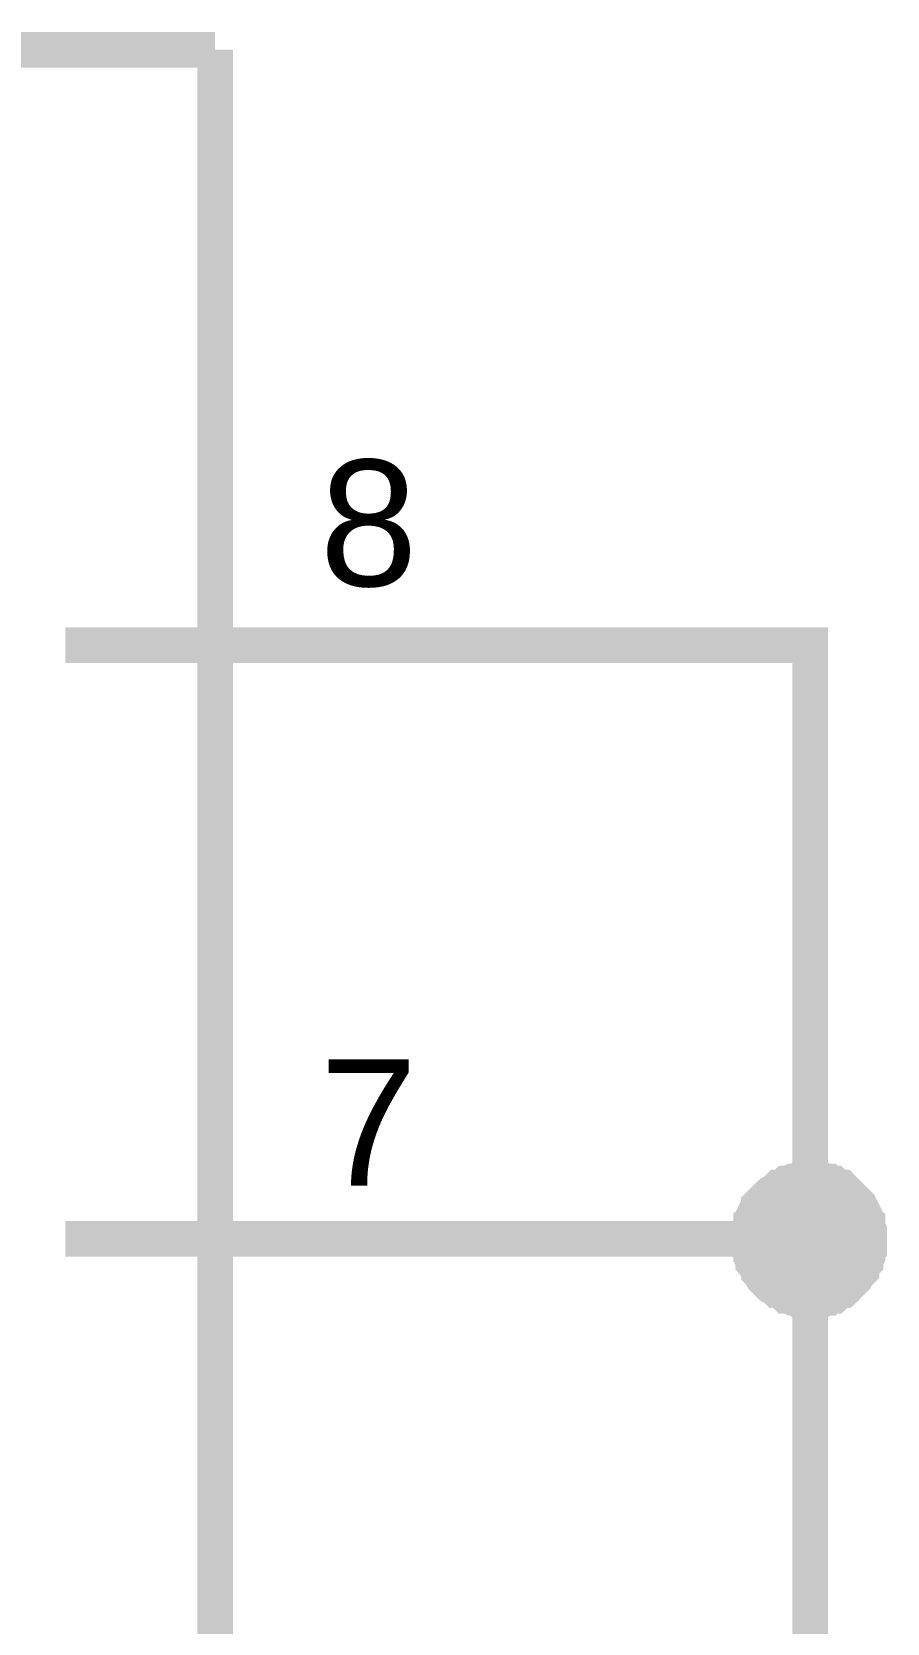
# Model space of a CAD drawing. Header units: millimetres. Extents: x -2024 to 917, y -725 to 13.
# Drawn here: x -1478.16 to -1470.98, y -432.39 to -419.03 of the extents above; entities that cross this region are included whole.
import ezdxf

# ---------------------------------------------------------------- set-up
doc = ezdxf.new("R2010")
doc.units = ezdxf.units.MM
doc.styles.get("Standard").update_dxf_attribs({"font": 'arial.ttf'})

msp = doc.modelspace()

# ---------------------------------------------------------------- linework, layer by layer
at = {"color": 7}
for points, const_width in [([(-1476.621, -419.178), (-1484.118, -419.178)], 0.3), ([(-1476.621, -441.665), (-1476.621, -419.178)], 0.3), ([(-1476.621, -424.178), (-1477.878, -424.178)], 0.3), ([(-1476.621, -424.178), (-1474.121, -424.178)], 0.3), ([(-1474.121, -424.178), (-1471.622, -424.178), (-1471.622, -429.163), (-1471.622, -434.163), (-1471.622, -439.164), (-1474.121, -439.164)], 0.3), ([(-1472.135, -429.163), (-1472.135, -429.146), (-1472.135, -429.113), (-1472.135, -429.096), (-1472.119, -429.063), (-1472.119, -429.047), (-1472.119, -429.014), (-1472.102, -428.997), (-1472.102, -428.98), (-1472.086, -428.947), (-1472.069, -428.931), (-1472.053, -428.914), (-1472.053, -428.881), (-1472.036, -428.865), (-1472.019, -428.848), (-1472.003, -428.831), (-1471.986, -428.815), (-1471.97, -428.798), (-1471.953, -428.782), (-1471.92, -428.765), (-1471.904, -428.749), (-1471.887, -428.732), (-1471.87, -428.732), (-1471.837, -428.716), (-1471.821, -428.699), (-1471.804, -428.699), (-1471.771, -428.682), (-1471.755, -428.682), (-1471.721, -428.682), (-1471.705, -428.666), (-1471.672, -428.666), (-1471.655, -428.666), (-1471.622, -428.666)], 0.3), ([(-1472.135, -429.163), (-1472.135, -429.146), (-1472.135, -429.113), (-1472.135, -429.096), (-1472.119, -429.063), (-1472.119, -429.047), (-1472.119, -429.014), (-1472.102, -428.997), (-1472.102, -428.98), (-1472.086, -428.947), (-1472.069, -428.931), (-1472.053, -428.914), (-1472.053, -428.881), (-1472.036, -428.865), (-1472.019, -428.848), (-1472.003, -428.831), (-1471.986, -428.815), (-1471.97, -428.798), (-1471.953, -428.782), (-1471.92, -428.765), (-1471.904, -428.749), (-1471.887, -428.732), (-1471.87, -428.732), (-1471.837, -428.716), (-1471.821, -428.699), (-1471.804, -428.699), (-1471.771, -428.682), (-1471.755, -428.682), (-1471.721, -428.682), (-1471.705, -428.666), (-1471.672, -428.666), (-1471.655, -428.666), (-1471.622, -428.666)], 0.3), ([(-1472.135, -429.163), (-1472.135, -429.146), (-1472.135, -429.113), (-1472.135, -429.096), (-1472.119, -429.063), (-1472.119, -429.047), (-1472.119, -429.014), (-1472.102, -428.997), (-1472.102, -428.98), (-1472.086, -428.947), (-1472.069, -428.931), (-1472.053, -428.914), (-1472.053, -428.881), (-1472.036, -428.865), (-1472.019, -428.848), (-1472.003, -428.831), (-1471.986, -428.815), (-1471.97, -428.798), (-1471.953, -428.782), (-1471.92, -428.765), (-1471.904, -428.749), (-1471.887, -428.732), (-1471.87, -428.732), (-1471.837, -428.716), (-1471.821, -428.699), (-1471.804, -428.699), (-1471.771, -428.682), (-1471.755, -428.682), (-1471.721, -428.682), (-1471.705, -428.666), (-1471.672, -428.666), (-1471.655, -428.666), (-1471.622, -428.666)], 0.3), ([(-1472.135, -429.163), (-1472.135, -429.146), (-1472.135, -429.113), (-1472.135, -429.096), (-1472.119, -429.063), (-1472.119, -429.047), (-1472.119, -429.014), (-1472.102, -428.997), (-1472.102, -428.98), (-1472.086, -428.947), (-1472.069, -428.931), (-1472.053, -428.914), (-1472.053, -428.881), (-1472.036, -428.865), (-1472.019, -428.848), (-1472.003, -428.831), (-1471.986, -428.815), (-1471.97, -428.798), (-1471.953, -428.782), (-1471.92, -428.765), (-1471.904, -428.749), (-1471.887, -428.732), (-1471.87, -428.732), (-1471.837, -428.716), (-1471.821, -428.699), (-1471.804, -428.699), (-1471.771, -428.682), (-1471.755, -428.682), (-1471.721, -428.682), (-1471.705, -428.666), (-1471.672, -428.666), (-1471.655, -428.666), (-1471.622, -428.666)], 0.3), ([(-1471.622, -428.666), (-1471.622, -428.666)], 0.3), ([(-1471.622, -428.666), (-1471.589, -428.666), (-1471.573, -428.666), (-1471.539, -428.666), (-1471.523, -428.682), (-1471.49, -428.682), (-1471.473, -428.682), (-1471.457, -428.699), (-1471.424, -428.699), (-1471.407, -428.716), (-1471.39, -428.732), (-1471.357, -428.732), (-1471.341, -428.749), (-1471.324, -428.765), (-1471.308, -428.782), (-1471.291, -428.798), (-1471.275, -428.815), (-1471.258, -428.831), (-1471.242, -428.848), (-1471.225, -428.865), (-1471.208, -428.881), (-1471.192, -428.914), (-1471.192, -428.931), (-1471.175, -428.947), (-1471.159, -428.98), (-1471.159, -428.997), (-1471.142, -429.014), (-1471.142, -429.047), (-1471.142, -429.063), (-1471.126, -429.096), (-1471.126, -429.113), (-1471.126, -429.146), (-1471.126, -429.163)], 0.3), ([(-1471.622, -428.666), (-1471.622, -428.666)], 0.3), ([(-1471.622, -428.666), (-1471.589, -428.666), (-1471.573, -428.666), (-1471.539, -428.666), (-1471.523, -428.682), (-1471.49, -428.682), (-1471.473, -428.682), (-1471.457, -428.699), (-1471.424, -428.699), (-1471.407, -428.716), (-1471.39, -428.732), (-1471.357, -428.732), (-1471.341, -428.749), (-1471.324, -428.765), (-1471.308, -428.782), (-1471.291, -428.798), (-1471.275, -428.815), (-1471.258, -428.831), (-1471.242, -428.848), (-1471.225, -428.865), (-1471.208, -428.881), (-1471.192, -428.914), (-1471.192, -428.931), (-1471.175, -428.947), (-1471.159, -428.98), (-1471.159, -428.997), (-1471.142, -429.014), (-1471.142, -429.047), (-1471.142, -429.063), (-1471.126, -429.096), (-1471.126, -429.113), (-1471.126, -429.146), (-1471.126, -429.163)], 0.3), ([(-1471.622, -428.666), (-1471.622, -428.666)], 0.3), ([(-1471.622, -428.666), (-1471.589, -428.666), (-1471.573, -428.666), (-1471.539, -428.666), (-1471.523, -428.682), (-1471.49, -428.682), (-1471.473, -428.682), (-1471.457, -428.699), (-1471.424, -428.699), (-1471.407, -428.716), (-1471.39, -428.732), (-1471.357, -428.732), (-1471.341, -428.749), (-1471.324, -428.765), (-1471.308, -428.782), (-1471.291, -428.798), (-1471.275, -428.815), (-1471.258, -428.831), (-1471.242, -428.848), (-1471.225, -428.865), (-1471.208, -428.881), (-1471.192, -428.914), (-1471.192, -428.931), (-1471.175, -428.947), (-1471.159, -428.98), (-1471.159, -428.997), (-1471.142, -429.014), (-1471.142, -429.047), (-1471.142, -429.063), (-1471.126, -429.096), (-1471.126, -429.113), (-1471.126, -429.146), (-1471.126, -429.163)], 0.3), ([(-1471.622, -428.666), (-1471.622, -428.666)], 0.3), ([(-1471.622, -428.666), (-1471.589, -428.666), (-1471.573, -428.666), (-1471.539, -428.666), (-1471.523, -428.682), (-1471.49, -428.682), (-1471.473, -428.682), (-1471.457, -428.699), (-1471.424, -428.699), (-1471.407, -428.716), (-1471.39, -428.732), (-1471.357, -428.732), (-1471.341, -428.749), (-1471.324, -428.765), (-1471.308, -428.782), (-1471.291, -428.798), (-1471.275, -428.815), (-1471.258, -428.831), (-1471.242, -428.848), (-1471.225, -428.865), (-1471.208, -428.881), (-1471.192, -428.914), (-1471.192, -428.931), (-1471.175, -428.947), (-1471.159, -428.98), (-1471.159, -428.997), (-1471.142, -429.014), (-1471.142, -429.047), (-1471.142, -429.063), (-1471.126, -429.096), (-1471.126, -429.113), (-1471.126, -429.146), (-1471.126, -429.163)], 0.3), ([(-1472.135, -429.163), (-1472.135, -429.146), (-1472.135, -429.113), (-1472.135, -429.096), (-1472.119, -429.063), (-1472.119, -429.047), (-1472.119, -429.014), (-1472.102, -428.997), (-1472.102, -428.98), (-1472.086, -428.947), (-1472.069, -428.931), (-1472.053, -428.914), (-1472.053, -428.881), (-1472.036, -428.865), (-1472.019, -428.848), (-1472.003, -428.831), (-1471.986, -428.815), (-1471.97, -428.798), (-1471.953, -428.782), (-1471.92, -428.765), (-1471.904, -428.749), (-1471.887, -428.732), (-1471.87, -428.732), (-1471.837, -428.716), (-1471.821, -428.699), (-1471.804, -428.699), (-1471.771, -428.682), (-1471.755, -428.682), (-1471.721, -428.682), (-1471.705, -428.666), (-1471.672, -428.666), (-1471.655, -428.666), (-1471.622, -428.666)], 0.0991), ([(-1472.135, -429.163), (-1472.135, -429.146), (-1472.135, -429.113), (-1472.135, -429.096), (-1472.119, -429.063), (-1472.119, -429.047), (-1472.119, -429.014), (-1472.102, -428.997), (-1472.102, -428.98), (-1472.086, -428.947), (-1472.069, -428.931), (-1472.053, -428.914), (-1472.053, -428.881), (-1472.036, -428.865), (-1472.019, -428.848), (-1472.003, -428.831), (-1471.986, -428.815), (-1471.97, -428.798), (-1471.953, -428.782), (-1471.92, -428.765), (-1471.904, -428.749), (-1471.887, -428.732), (-1471.87, -428.732), (-1471.837, -428.716), (-1471.821, -428.699), (-1471.804, -428.699), (-1471.771, -428.682), (-1471.755, -428.682), (-1471.721, -428.682), (-1471.705, -428.666), (-1471.672, -428.666), (-1471.655, -428.666), (-1471.622, -428.666)], 0.0991), ([(-1472.135, -429.163), (-1472.135, -429.146), (-1472.135, -429.113), (-1472.135, -429.096), (-1472.119, -429.063), (-1472.119, -429.047), (-1472.119, -429.014), (-1472.102, -428.997), (-1472.102, -428.98), (-1472.086, -428.947), (-1472.069, -428.931), (-1472.053, -428.914), (-1472.053, -428.881), (-1472.036, -428.865), (-1472.019, -428.848), (-1472.003, -428.831), (-1471.986, -428.815), (-1471.97, -428.798), (-1471.953, -428.782), (-1471.92, -428.765), (-1471.904, -428.749), (-1471.887, -428.732), (-1471.87, -428.732), (-1471.837, -428.716), (-1471.821, -428.699), (-1471.804, -428.699), (-1471.771, -428.682), (-1471.755, -428.682), (-1471.721, -428.682), (-1471.705, -428.666), (-1471.672, -428.666), (-1471.655, -428.666), (-1471.622, -428.666)], 0.0991), ([(-1472.135, -429.163), (-1472.135, -429.146), (-1472.135, -429.113), (-1472.135, -429.096), (-1472.119, -429.063), (-1472.119, -429.047), (-1472.119, -429.014), (-1472.102, -428.997), (-1472.102, -428.98), (-1472.086, -428.947), (-1472.069, -428.931), (-1472.053, -428.914), (-1472.053, -428.881), (-1472.036, -428.865), (-1472.019, -428.848), (-1472.003, -428.831), (-1471.986, -428.815), (-1471.97, -428.798), (-1471.953, -428.782), (-1471.92, -428.765), (-1471.904, -428.749), (-1471.887, -428.732), (-1471.87, -428.732), (-1471.837, -428.716), (-1471.821, -428.699), (-1471.804, -428.699), (-1471.771, -428.682), (-1471.755, -428.682), (-1471.721, -428.682), (-1471.705, -428.666), (-1471.672, -428.666), (-1471.655, -428.666), (-1471.622, -428.666)], 0.0991), ([(-1471.622, -428.666), (-1471.622, -428.666)], 0.0991), ([(-1471.622, -428.666), (-1471.589, -428.666), (-1471.573, -428.666), (-1471.539, -428.666), (-1471.523, -428.682), (-1471.49, -428.682), (-1471.473, -428.682), (-1471.457, -428.699), (-1471.424, -428.699), (-1471.407, -428.716), (-1471.39, -428.732), (-1471.357, -428.732), (-1471.341, -428.749), (-1471.324, -428.765), (-1471.308, -428.782), (-1471.291, -428.798), (-1471.275, -428.815), (-1471.258, -428.831), (-1471.242, -428.848), (-1471.225, -428.865), (-1471.208, -428.881), (-1471.192, -428.914), (-1471.192, -428.931), (-1471.175, -428.947), (-1471.159, -428.98), (-1471.159, -428.997), (-1471.142, -429.014), (-1471.142, -429.047), (-1471.142, -429.063), (-1471.126, -429.096), (-1471.126, -429.113), (-1471.126, -429.146), (-1471.126, -429.163)], 0.0991), ([(-1471.622, -428.666), (-1471.622, -428.666)], 0.0991), ([(-1471.622, -428.666), (-1471.589, -428.666), (-1471.573, -428.666), (-1471.539, -428.666), (-1471.523, -428.682), (-1471.49, -428.682), (-1471.473, -428.682), (-1471.457, -428.699), (-1471.424, -428.699), (-1471.407, -428.716), (-1471.39, -428.732), (-1471.357, -428.732), (-1471.341, -428.749), (-1471.324, -428.765), (-1471.308, -428.782), (-1471.291, -428.798), (-1471.275, -428.815), (-1471.258, -428.831), (-1471.242, -428.848), (-1471.225, -428.865), (-1471.208, -428.881), (-1471.192, -428.914), (-1471.192, -428.931), (-1471.175, -428.947), (-1471.159, -428.98), (-1471.159, -428.997), (-1471.142, -429.014), (-1471.142, -429.047), (-1471.142, -429.063), (-1471.126, -429.096), (-1471.126, -429.113), (-1471.126, -429.146), (-1471.126, -429.163)], 0.0991), ([(-1471.622, -428.666), (-1471.622, -428.666)], 0.0991), ([(-1471.622, -428.666), (-1471.589, -428.666), (-1471.573, -428.666), (-1471.539, -428.666), (-1471.523, -428.682), (-1471.49, -428.682), (-1471.473, -428.682), (-1471.457, -428.699), (-1471.424, -428.699), (-1471.407, -428.716), (-1471.39, -428.732), (-1471.357, -428.732), (-1471.341, -428.749), (-1471.324, -428.765), (-1471.308, -428.782), (-1471.291, -428.798), (-1471.275, -428.815), (-1471.258, -428.831), (-1471.242, -428.848), (-1471.225, -428.865), (-1471.208, -428.881), (-1471.192, -428.914), (-1471.192, -428.931), (-1471.175, -428.947), (-1471.159, -428.98), (-1471.159, -428.997), (-1471.142, -429.014), (-1471.142, -429.047), (-1471.142, -429.063), (-1471.126, -429.096), (-1471.126, -429.113), (-1471.126, -429.146), (-1471.126, -429.163)], 0.0991), ([(-1471.622, -428.666), (-1471.622, -428.666)], 0.0991), ([(-1471.622, -428.666), (-1471.589, -428.666), (-1471.573, -428.666), (-1471.539, -428.666), (-1471.523, -428.682), (-1471.49, -428.682), (-1471.473, -428.682), (-1471.457, -428.699), (-1471.424, -428.699), (-1471.407, -428.716), (-1471.39, -428.732), (-1471.357, -428.732), (-1471.341, -428.749), (-1471.324, -428.765), (-1471.308, -428.782), (-1471.291, -428.798), (-1471.275, -428.815), (-1471.258, -428.831), (-1471.242, -428.848), (-1471.225, -428.865), (-1471.208, -428.881), (-1471.192, -428.914), (-1471.192, -428.931), (-1471.175, -428.947), (-1471.159, -428.98), (-1471.159, -428.997), (-1471.142, -429.014), (-1471.142, -429.047), (-1471.142, -429.063), (-1471.126, -429.096), (-1471.126, -429.113), (-1471.126, -429.146), (-1471.126, -429.163)], 0.0991), ([(-1476.621, -429.163), (-1477.878, -429.163)], 0.3), ([(-1476.621, -429.163), (-1474.121, -429.163)], 0.3), ([(-1474.121, -429.163), (-1471.622, -429.163)], 0.3), ([(-1471.622, -429.676), (-1471.655, -429.676), (-1471.672, -429.676), (-1471.705, -429.676), (-1471.721, -429.659), (-1471.755, -429.659), (-1471.771, -429.659), (-1471.804, -429.643), (-1471.821, -429.643), (-1471.837, -429.626), (-1471.87, -429.61), (-1471.887, -429.593), (-1471.904, -429.593), (-1471.92, -429.577), (-1471.953, -429.56), (-1471.97, -429.543), (-1471.986, -429.527), (-1472.003, -429.51), (-1472.019, -429.494), (-1472.036, -429.461), (-1472.053, -429.444), (-1472.053, -429.428), (-1472.069, -429.411), (-1472.086, -429.378), (-1472.102, -429.361), (-1472.102, -429.345), (-1472.119, -429.312), (-1472.119, -429.295), (-1472.119, -429.262), (-1472.135, -429.245), (-1472.135, -429.212), (-1472.135, -429.196), (-1472.135, -429.163)], 0.3), ([(-1472.135, -429.163), (-1472.135, -429.163)], 0.3), ([(-1471.622, -429.676), (-1471.655, -429.676), (-1471.672, -429.676), (-1471.705, -429.676), (-1471.721, -429.659), (-1471.755, -429.659), (-1471.771, -429.659), (-1471.804, -429.643), (-1471.821, -429.643), (-1471.837, -429.626), (-1471.87, -429.61), (-1471.887, -429.593), (-1471.904, -429.593), (-1471.92, -429.577), (-1471.953, -429.56), (-1471.97, -429.543), (-1471.986, -429.527), (-1472.003, -429.51), (-1472.019, -429.494), (-1472.036, -429.461), (-1472.053, -429.444), (-1472.053, -429.428), (-1472.069, -429.411), (-1472.086, -429.378), (-1472.102, -429.361), (-1472.102, -429.345), (-1472.119, -429.312), (-1472.119, -429.295), (-1472.119, -429.262), (-1472.135, -429.245), (-1472.135, -429.212), (-1472.135, -429.196), (-1472.135, -429.163)], 0.3), ([(-1472.135, -429.163), (-1472.135, -429.163)], 0.3), ([(-1471.622, -429.676), (-1471.655, -429.676), (-1471.672, -429.676), (-1471.705, -429.676), (-1471.721, -429.659), (-1471.755, -429.659), (-1471.771, -429.659), (-1471.804, -429.643), (-1471.821, -429.643), (-1471.837, -429.626), (-1471.87, -429.61), (-1471.887, -429.593), (-1471.904, -429.593), (-1471.92, -429.577), (-1471.953, -429.56), (-1471.97, -429.543), (-1471.986, -429.527), (-1472.003, -429.51), (-1472.019, -429.494), (-1472.036, -429.461), (-1472.053, -429.444), (-1472.053, -429.428), (-1472.069, -429.411), (-1472.086, -429.378), (-1472.102, -429.361), (-1472.102, -429.345), (-1472.119, -429.312), (-1472.119, -429.295), (-1472.119, -429.262), (-1472.135, -429.245), (-1472.135, -429.212), (-1472.135, -429.196), (-1472.135, -429.163)], 0.3), ([(-1472.135, -429.163), (-1472.135, -429.163)], 0.3), ([(-1471.622, -429.676), (-1471.655, -429.676), (-1471.672, -429.676), (-1471.705, -429.676), (-1471.721, -429.659), (-1471.755, -429.659), (-1471.771, -429.659), (-1471.804, -429.643), (-1471.821, -429.643), (-1471.837, -429.626), (-1471.87, -429.61), (-1471.887, -429.593), (-1471.904, -429.593), (-1471.92, -429.577), (-1471.953, -429.56), (-1471.97, -429.543), (-1471.986, -429.527), (-1472.003, -429.51), (-1472.019, -429.494), (-1472.036, -429.461), (-1472.053, -429.444), (-1472.053, -429.428), (-1472.069, -429.411), (-1472.086, -429.378), (-1472.102, -429.361), (-1472.102, -429.345), (-1472.119, -429.312), (-1472.119, -429.295), (-1472.119, -429.262), (-1472.135, -429.245), (-1472.135, -429.212), (-1472.135, -429.196), (-1472.135, -429.163)], 0.3), ([(-1472.135, -429.163), (-1472.135, -429.163)], 0.3), ([(-1471.126, -429.163), (-1471.126, -429.196), (-1471.126, -429.212), (-1471.126, -429.245), (-1471.142, -429.262), (-1471.142, -429.295), (-1471.142, -429.312), (-1471.159, -429.345), (-1471.159, -429.361), (-1471.175, -429.378), (-1471.192, -429.411), (-1471.192, -429.428), (-1471.208, -429.444), (-1471.225, -429.461), (-1471.242, -429.494), (-1471.258, -429.51), (-1471.275, -429.527), (-1471.291, -429.543), (-1471.308, -429.56), (-1471.324, -429.577), (-1471.341, -429.593), (-1471.357, -429.593), (-1471.39, -429.61), (-1471.407, -429.626), (-1471.424, -429.643), (-1471.457, -429.643), (-1471.473, -429.659), (-1471.49, -429.659), (-1471.523, -429.659), (-1471.539, -429.676), (-1471.573, -429.676), (-1471.589, -429.676), (-1471.622, -429.676)], 0.3), ([(-1471.126, -429.163), (-1471.126, -429.196), (-1471.126, -429.212), (-1471.126, -429.245), (-1471.142, -429.262), (-1471.142, -429.295), (-1471.142, -429.312), (-1471.159, -429.345), (-1471.159, -429.361), (-1471.175, -429.378), (-1471.192, -429.411), (-1471.192, -429.428), (-1471.208, -429.444), (-1471.225, -429.461), (-1471.242, -429.494), (-1471.258, -429.51), (-1471.275, -429.527), (-1471.291, -429.543), (-1471.308, -429.56), (-1471.324, -429.577), (-1471.341, -429.593), (-1471.357, -429.593), (-1471.39, -429.61), (-1471.407, -429.626), (-1471.424, -429.643), (-1471.457, -429.643), (-1471.473, -429.659), (-1471.49, -429.659), (-1471.523, -429.659), (-1471.539, -429.676), (-1471.573, -429.676), (-1471.589, -429.676), (-1471.622, -429.676)], 0.3), ([(-1471.126, -429.163), (-1471.126, -429.196), (-1471.126, -429.212), (-1471.126, -429.245), (-1471.142, -429.262), (-1471.142, -429.295), (-1471.142, -429.312), (-1471.159, -429.345), (-1471.159, -429.361), (-1471.175, -429.378), (-1471.192, -429.411), (-1471.192, -429.428), (-1471.208, -429.444), (-1471.225, -429.461), (-1471.242, -429.494), (-1471.258, -429.51), (-1471.275, -429.527), (-1471.291, -429.543), (-1471.308, -429.56), (-1471.324, -429.577), (-1471.341, -429.593), (-1471.357, -429.593), (-1471.39, -429.61), (-1471.407, -429.626), (-1471.424, -429.643), (-1471.457, -429.643), (-1471.473, -429.659), (-1471.49, -429.659), (-1471.523, -429.659), (-1471.539, -429.676), (-1471.573, -429.676), (-1471.589, -429.676), (-1471.622, -429.676)], 0.3), ([(-1471.126, -429.163), (-1471.126, -429.196), (-1471.126, -429.212), (-1471.126, -429.245), (-1471.142, -429.262), (-1471.142, -429.295), (-1471.142, -429.312), (-1471.159, -429.345), (-1471.159, -429.361), (-1471.175, -429.378), (-1471.192, -429.411), (-1471.192, -429.428), (-1471.208, -429.444), (-1471.225, -429.461), (-1471.242, -429.494), (-1471.258, -429.51), (-1471.275, -429.527), (-1471.291, -429.543), (-1471.308, -429.56), (-1471.324, -429.577), (-1471.341, -429.593), (-1471.357, -429.593), (-1471.39, -429.61), (-1471.407, -429.626), (-1471.424, -429.643), (-1471.457, -429.643), (-1471.473, -429.659), (-1471.49, -429.659), (-1471.523, -429.659), (-1471.539, -429.676), (-1471.573, -429.676), (-1471.589, -429.676), (-1471.622, -429.676)], 0.3), ([(-1471.126, -429.163), (-1471.126, -429.163), (-1471.126, -429.163), (-1471.126, -429.163), (-1471.126, -429.163), (-1471.126, -429.163), (-1471.126, -429.163), (-1471.126, -429.163), (-1471.126, -429.163), (-1471.126, -429.163), (-1471.126, -429.163), (-1471.126, -429.163), (-1471.126, -429.163), (-1471.126, -429.163), (-1471.126, -429.163), (-1471.126, -429.163), (-1471.126, -429.163), (-1471.126, -429.163), (-1471.126, -429.163), (-1471.126, -429.163), (-1471.126, -429.163), (-1471.126, -429.163), (-1471.126, -429.163), (-1471.126, -429.163), (-1471.126, -429.163), (-1471.126, -429.163), (-1471.126, -429.163), (-1471.126, -429.163), (-1471.126, -429.163), (-1471.126, -429.163), (-1471.126, -429.163), (-1471.126, -429.163), (-1471.126, -429.163)], 0.3), ([(-1471.126, -429.163), (-1471.126, -429.163)], 0.3), ([(-1471.126, -429.163), (-1471.126, -429.163), (-1471.126, -429.163), (-1471.126, -429.163), (-1471.126, -429.163), (-1471.126, -429.163), (-1471.126, -429.163), (-1471.126, -429.163), (-1471.126, -429.163), (-1471.126, -429.163), (-1471.126, -429.163), (-1471.126, -429.163), (-1471.126, -429.163), (-1471.126, -429.163), (-1471.126, -429.163), (-1471.126, -429.163), (-1471.126, -429.163), (-1471.126, -429.163), (-1471.126, -429.163), (-1471.126, -429.163), (-1471.126, -429.163), (-1471.126, -429.163), (-1471.126, -429.163), (-1471.126, -429.163), (-1471.126, -429.163), (-1471.126, -429.163), (-1471.126, -429.163), (-1471.126, -429.163), (-1471.126, -429.163), (-1471.126, -429.163), (-1471.126, -429.163), (-1471.126, -429.163), (-1471.126, -429.163)], 0.3), ([(-1471.126, -429.163), (-1471.126, -429.163)], 0.3), ([(-1471.126, -429.163), (-1471.126, -429.163), (-1471.126, -429.163), (-1471.126, -429.163), (-1471.126, -429.163), (-1471.126, -429.163), (-1471.126, -429.163), (-1471.126, -429.163), (-1471.126, -429.163), (-1471.126, -429.163), (-1471.126, -429.163), (-1471.126, -429.163), (-1471.126, -429.163), (-1471.126, -429.163), (-1471.126, -429.163), (-1471.126, -429.163), (-1471.126, -429.163), (-1471.126, -429.163), (-1471.126, -429.163), (-1471.126, -429.163), (-1471.126, -429.163), (-1471.126, -429.163), (-1471.126, -429.163), (-1471.126, -429.163), (-1471.126, -429.163), (-1471.126, -429.163), (-1471.126, -429.163), (-1471.126, -429.163), (-1471.126, -429.163), (-1471.126, -429.163), (-1471.126, -429.163), (-1471.126, -429.163), (-1471.126, -429.163)], 0.3), ([(-1471.126, -429.163), (-1471.126, -429.163)], 0.3), ([(-1471.126, -429.163), (-1471.126, -429.163), (-1471.126, -429.163), (-1471.126, -429.163), (-1471.126, -429.163), (-1471.126, -429.163), (-1471.126, -429.163), (-1471.126, -429.163), (-1471.126, -429.163), (-1471.126, -429.163), (-1471.126, -429.163), (-1471.126, -429.163), (-1471.126, -429.163), (-1471.126, -429.163), (-1471.126, -429.163), (-1471.126, -429.163), (-1471.126, -429.163), (-1471.126, -429.163), (-1471.126, -429.163), (-1471.126, -429.163), (-1471.126, -429.163), (-1471.126, -429.163), (-1471.126, -429.163), (-1471.126, -429.163), (-1471.126, -429.163), (-1471.126, -429.163), (-1471.126, -429.163), (-1471.126, -429.163), (-1471.126, -429.163), (-1471.126, -429.163), (-1471.126, -429.163), (-1471.126, -429.163), (-1471.126, -429.163)], 0.3), ([(-1471.126, -429.163), (-1471.126, -429.163)], 0.3), ([(-1471.622, -429.676), (-1471.655, -429.676), (-1471.672, -429.676), (-1471.705, -429.676), (-1471.721, -429.659), (-1471.755, -429.659), (-1471.771, -429.659), (-1471.804, -429.643), (-1471.821, -429.643), (-1471.837, -429.626), (-1471.87, -429.61), (-1471.887, -429.593), (-1471.904, -429.593), (-1471.92, -429.577), (-1471.953, -429.56), (-1471.97, -429.543), (-1471.986, -429.527), (-1472.003, -429.51), (-1472.019, -429.494), (-1472.036, -429.461), (-1472.053, -429.444), (-1472.053, -429.428), (-1472.069, -429.411), (-1472.086, -429.378), (-1472.102, -429.361), (-1472.102, -429.345), (-1472.119, -429.312), (-1472.119, -429.295), (-1472.119, -429.262), (-1472.135, -429.245), (-1472.135, -429.212), (-1472.135, -429.196), (-1472.135, -429.163)], 0.0991), ([(-1472.135, -429.163), (-1472.135, -429.163)], 0.0991), ([(-1471.622, -429.676), (-1471.655, -429.676), (-1471.672, -429.676), (-1471.705, -429.676), (-1471.721, -429.659), (-1471.755, -429.659), (-1471.771, -429.659), (-1471.804, -429.643), (-1471.821, -429.643), (-1471.837, -429.626), (-1471.87, -429.61), (-1471.887, -429.593), (-1471.904, -429.593), (-1471.92, -429.577), (-1471.953, -429.56), (-1471.97, -429.543), (-1471.986, -429.527), (-1472.003, -429.51), (-1472.019, -429.494), (-1472.036, -429.461), (-1472.053, -429.444), (-1472.053, -429.428), (-1472.069, -429.411), (-1472.086, -429.378), (-1472.102, -429.361), (-1472.102, -429.345), (-1472.119, -429.312), (-1472.119, -429.295), (-1472.119, -429.262), (-1472.135, -429.245), (-1472.135, -429.212), (-1472.135, -429.196), (-1472.135, -429.163)], 0.0991), ([(-1472.135, -429.163), (-1472.135, -429.163)], 0.0991), ([(-1471.622, -429.676), (-1471.655, -429.676), (-1471.672, -429.676), (-1471.705, -429.676), (-1471.721, -429.659), (-1471.755, -429.659), (-1471.771, -429.659), (-1471.804, -429.643), (-1471.821, -429.643), (-1471.837, -429.626), (-1471.87, -429.61), (-1471.887, -429.593), (-1471.904, -429.593), (-1471.92, -429.577), (-1471.953, -429.56), (-1471.97, -429.543), (-1471.986, -429.527), (-1472.003, -429.51), (-1472.019, -429.494), (-1472.036, -429.461), (-1472.053, -429.444), (-1472.053, -429.428), (-1472.069, -429.411), (-1472.086, -429.378), (-1472.102, -429.361), (-1472.102, -429.345), (-1472.119, -429.312), (-1472.119, -429.295), (-1472.119, -429.262), (-1472.135, -429.245), (-1472.135, -429.212), (-1472.135, -429.196), (-1472.135, -429.163)], 0.0991), ([(-1472.135, -429.163), (-1472.135, -429.163)], 0.0991), ([(-1471.622, -429.676), (-1471.655, -429.676), (-1471.672, -429.676), (-1471.705, -429.676), (-1471.721, -429.659), (-1471.755, -429.659), (-1471.771, -429.659), (-1471.804, -429.643), (-1471.821, -429.643), (-1471.837, -429.626), (-1471.87, -429.61), (-1471.887, -429.593), (-1471.904, -429.593), (-1471.92, -429.577), (-1471.953, -429.56), (-1471.97, -429.543), (-1471.986, -429.527), (-1472.003, -429.51), (-1472.019, -429.494), (-1472.036, -429.461), (-1472.053, -429.444), (-1472.053, -429.428), (-1472.069, -429.411), (-1472.086, -429.378), (-1472.102, -429.361), (-1472.102, -429.345), (-1472.119, -429.312), (-1472.119, -429.295), (-1472.119, -429.262), (-1472.135, -429.245), (-1472.135, -429.212), (-1472.135, -429.196), (-1472.135, -429.163)], 0.0991), ([(-1472.135, -429.163), (-1472.135, -429.163)], 0.0991), ([(-1471.126, -429.163), (-1471.126, -429.196), (-1471.126, -429.212), (-1471.126, -429.245), (-1471.142, -429.262), (-1471.142, -429.295), (-1471.142, -429.312), (-1471.159, -429.345), (-1471.159, -429.361), (-1471.175, -429.378), (-1471.192, -429.411), (-1471.192, -429.428), (-1471.208, -429.444), (-1471.225, -429.461), (-1471.242, -429.494), (-1471.258, -429.51), (-1471.275, -429.527), (-1471.291, -429.543), (-1471.308, -429.56), (-1471.324, -429.577), (-1471.341, -429.593), (-1471.357, -429.593), (-1471.39, -429.61), (-1471.407, -429.626), (-1471.424, -429.643), (-1471.457, -429.643), (-1471.473, -429.659), (-1471.49, -429.659), (-1471.523, -429.659), (-1471.539, -429.676), (-1471.573, -429.676), (-1471.589, -429.676), (-1471.622, -429.676)], 0.0991), ([(-1471.126, -429.163), (-1471.126, -429.196), (-1471.126, -429.212), (-1471.126, -429.245), (-1471.142, -429.262), (-1471.142, -429.295), (-1471.142, -429.312), (-1471.159, -429.345), (-1471.159, -429.361), (-1471.175, -429.378), (-1471.192, -429.411), (-1471.192, -429.428), (-1471.208, -429.444), (-1471.225, -429.461), (-1471.242, -429.494), (-1471.258, -429.51), (-1471.275, -429.527), (-1471.291, -429.543), (-1471.308, -429.56), (-1471.324, -429.577), (-1471.341, -429.593), (-1471.357, -429.593), (-1471.39, -429.61), (-1471.407, -429.626), (-1471.424, -429.643), (-1471.457, -429.643), (-1471.473, -429.659), (-1471.49, -429.659), (-1471.523, -429.659), (-1471.539, -429.676), (-1471.573, -429.676), (-1471.589, -429.676), (-1471.622, -429.676)], 0.0991), ([(-1471.126, -429.163), (-1471.126, -429.196), (-1471.126, -429.212), (-1471.126, -429.245), (-1471.142, -429.262), (-1471.142, -429.295), (-1471.142, -429.312), (-1471.159, -429.345), (-1471.159, -429.361), (-1471.175, -429.378), (-1471.192, -429.411), (-1471.192, -429.428), (-1471.208, -429.444), (-1471.225, -429.461), (-1471.242, -429.494), (-1471.258, -429.51), (-1471.275, -429.527), (-1471.291, -429.543), (-1471.308, -429.56), (-1471.324, -429.577), (-1471.341, -429.593), (-1471.357, -429.593), (-1471.39, -429.61), (-1471.407, -429.626), (-1471.424, -429.643), (-1471.457, -429.643), (-1471.473, -429.659), (-1471.49, -429.659), (-1471.523, -429.659), (-1471.539, -429.676), (-1471.573, -429.676), (-1471.589, -429.676), (-1471.622, -429.676)], 0.0991), ([(-1471.126, -429.163), (-1471.126, -429.196), (-1471.126, -429.212), (-1471.126, -429.245), (-1471.142, -429.262), (-1471.142, -429.295), (-1471.142, -429.312), (-1471.159, -429.345), (-1471.159, -429.361), (-1471.175, -429.378), (-1471.192, -429.411), (-1471.192, -429.428), (-1471.208, -429.444), (-1471.225, -429.461), (-1471.242, -429.494), (-1471.258, -429.51), (-1471.275, -429.527), (-1471.291, -429.543), (-1471.308, -429.56), (-1471.324, -429.577), (-1471.341, -429.593), (-1471.357, -429.593), (-1471.39, -429.61), (-1471.407, -429.626), (-1471.424, -429.643), (-1471.457, -429.643), (-1471.473, -429.659), (-1471.49, -429.659), (-1471.523, -429.659), (-1471.539, -429.676), (-1471.573, -429.676), (-1471.589, -429.676), (-1471.622, -429.676)], 0.0991), ([(-1471.126, -429.163), (-1471.126, -429.163), (-1471.126, -429.163), (-1471.126, -429.163), (-1471.126, -429.163), (-1471.126, -429.163), (-1471.126, -429.163), (-1471.126, -429.163), (-1471.126, -429.163), (-1471.126, -429.163), (-1471.126, -429.163), (-1471.126, -429.163), (-1471.126, -429.163), (-1471.126, -429.163), (-1471.126, -429.163), (-1471.126, -429.163), (-1471.126, -429.163), (-1471.126, -429.163), (-1471.126, -429.163), (-1471.126, -429.163), (-1471.126, -429.163), (-1471.126, -429.163), (-1471.126, -429.163), (-1471.126, -429.163), (-1471.126, -429.163), (-1471.126, -429.163), (-1471.126, -429.163), (-1471.126, -429.163), (-1471.126, -429.163), (-1471.126, -429.163), (-1471.126, -429.163), (-1471.126, -429.163), (-1471.126, -429.163)], 0.0991), ([(-1471.126, -429.163), (-1471.126, -429.163)], 0.0991), ([(-1471.126, -429.163), (-1471.126, -429.163), (-1471.126, -429.163), (-1471.126, -429.163), (-1471.126, -429.163), (-1471.126, -429.163), (-1471.126, -429.163), (-1471.126, -429.163), (-1471.126, -429.163), (-1471.126, -429.163), (-1471.126, -429.163), (-1471.126, -429.163), (-1471.126, -429.163), (-1471.126, -429.163), (-1471.126, -429.163), (-1471.126, -429.163), (-1471.126, -429.163), (-1471.126, -429.163), (-1471.126, -429.163), (-1471.126, -429.163), (-1471.126, -429.163), (-1471.126, -429.163), (-1471.126, -429.163), (-1471.126, -429.163), (-1471.126, -429.163), (-1471.126, -429.163), (-1471.126, -429.163), (-1471.126, -429.163), (-1471.126, -429.163), (-1471.126, -429.163), (-1471.126, -429.163), (-1471.126, -429.163), (-1471.126, -429.163)], 0.0991), ([(-1471.126, -429.163), (-1471.126, -429.163)], 0.0991), ([(-1471.126, -429.163), (-1471.126, -429.163), (-1471.126, -429.163), (-1471.126, -429.163), (-1471.126, -429.163), (-1471.126, -429.163), (-1471.126, -429.163), (-1471.126, -429.163), (-1471.126, -429.163), (-1471.126, -429.163), (-1471.126, -429.163), (-1471.126, -429.163), (-1471.126, -429.163), (-1471.126, -429.163), (-1471.126, -429.163), (-1471.126, -429.163), (-1471.126, -429.163), (-1471.126, -429.163), (-1471.126, -429.163), (-1471.126, -429.163), (-1471.126, -429.163), (-1471.126, -429.163), (-1471.126, -429.163), (-1471.126, -429.163), (-1471.126, -429.163), (-1471.126, -429.163), (-1471.126, -429.163), (-1471.126, -429.163), (-1471.126, -429.163), (-1471.126, -429.163), (-1471.126, -429.163), (-1471.126, -429.163), (-1471.126, -429.163)], 0.0991), ([(-1471.126, -429.163), (-1471.126, -429.163)], 0.0991), ([(-1471.126, -429.163), (-1471.126, -429.163), (-1471.126, -429.163), (-1471.126, -429.163), (-1471.126, -429.163), (-1471.126, -429.163), (-1471.126, -429.163), (-1471.126, -429.163), (-1471.126, -429.163), (-1471.126, -429.163), (-1471.126, -429.163), (-1471.126, -429.163), (-1471.126, -429.163), (-1471.126, -429.163), (-1471.126, -429.163), (-1471.126, -429.163), (-1471.126, -429.163), (-1471.126, -429.163), (-1471.126, -429.163), (-1471.126, -429.163), (-1471.126, -429.163), (-1471.126, -429.163), (-1471.126, -429.163), (-1471.126, -429.163), (-1471.126, -429.163), (-1471.126, -429.163), (-1471.126, -429.163), (-1471.126, -429.163), (-1471.126, -429.163), (-1471.126, -429.163), (-1471.126, -429.163), (-1471.126, -429.163), (-1471.126, -429.163)], 0.0991), ([(-1471.126, -429.163), (-1471.126, -429.163)], 0.0991)]:
    msp.add_lwpolyline(points, dxfattribs=dict(at, const_width=const_width))
at = {"color": 7, "const_width": 0.508}
msp.add_lwpolyline([(-1471.852, -429.162, 1), (-1471.344, -429.162, 1)], format="xyb", close=True, dxfattribs=at)

# ---------------------------------------------------------------- texts
at = {"color": 7}
for s, p in [('8', (-1475.743, -423.682)), ('7', (-1475.743, -428.716))]:
    msp.add_text(s, height=1.06, dxfattribs=at).set_placement(p)

doc.saveas('drawing.dxf')
